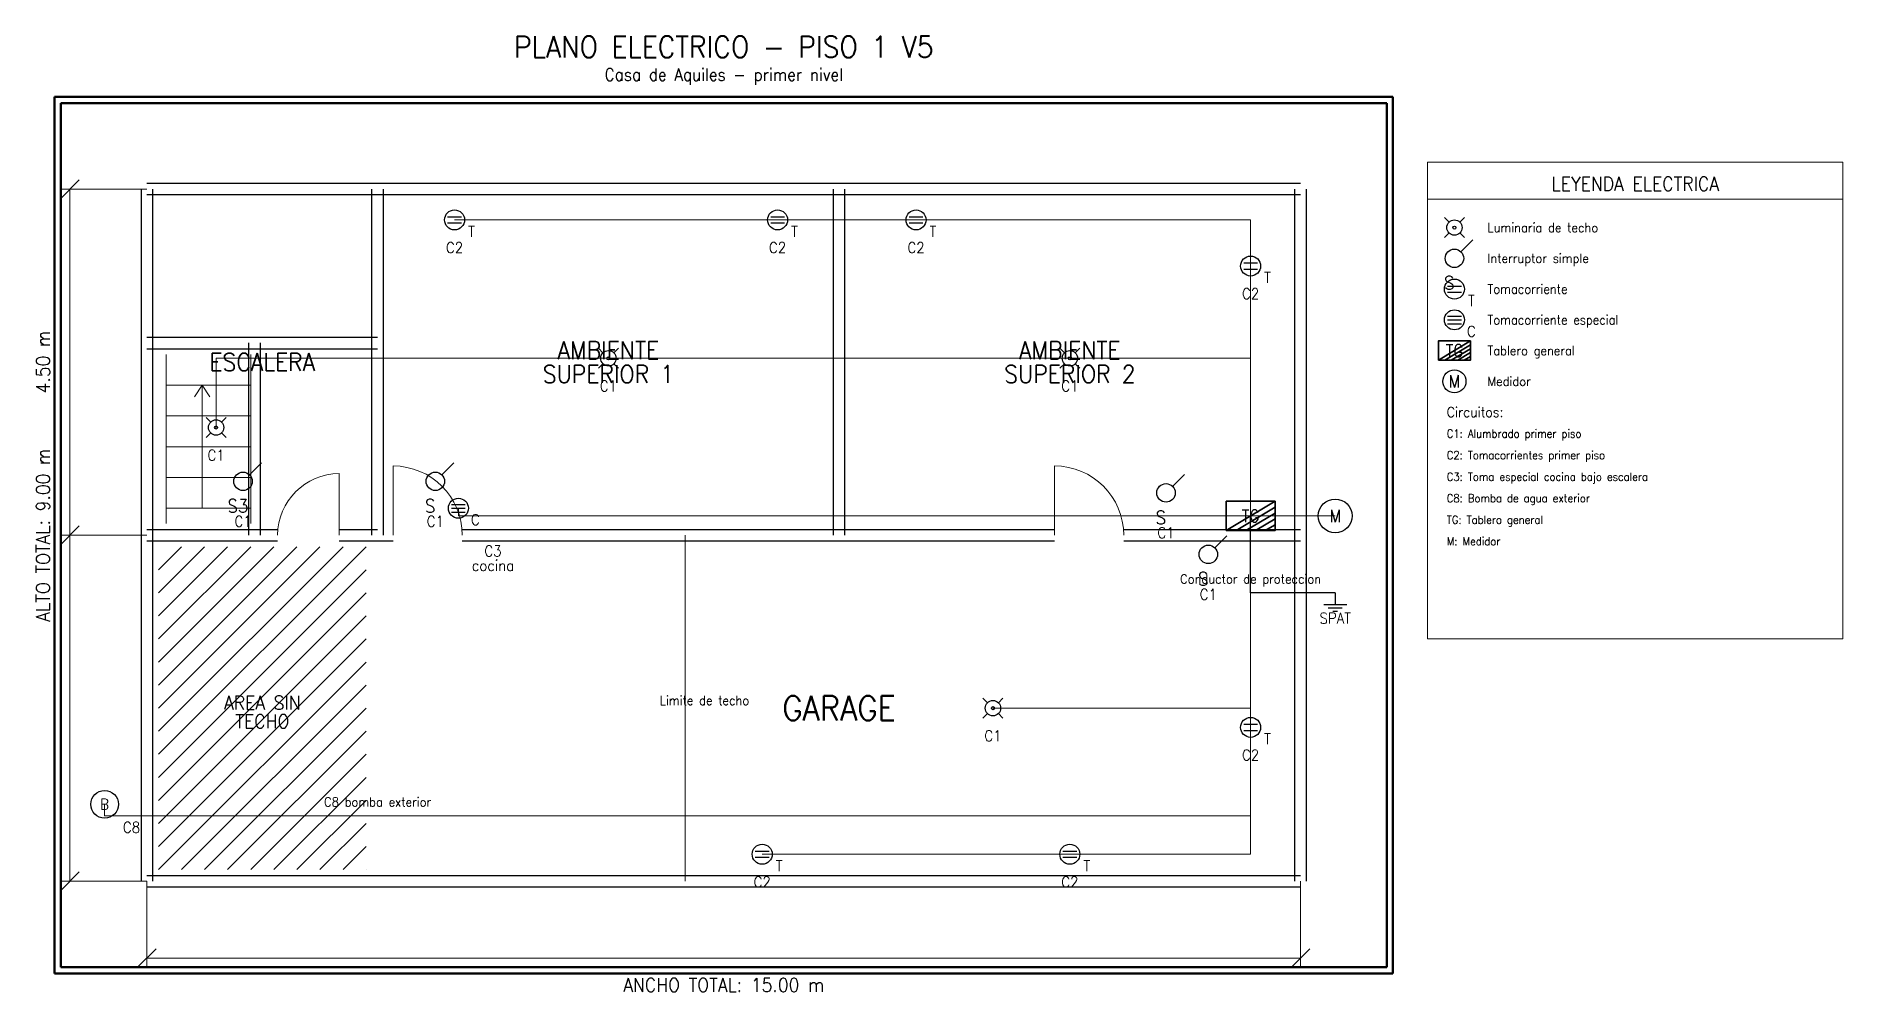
# Model space of a CAD drawing. Header units: metres. Extents: x -1.4 to 22, y -1.4 to 11.
import ezdxf
from ezdxf.enums import TextEntityAlignment as Align

# ---------------------------------------------------------------- set-up
doc = ezdxf.new("R2010")
doc.units = ezdxf.units.M
doc.linetypes.add('DASHED', pattern=[19.05, 12.7, -6.35])
for name, color, linetype, lineweight, true_color in [('ARQ_ANOTACIONES', 8, 'Continuous', 9, 0x555555), ('ARQ_ESCALERAS', 8, 'Continuous', 13, 0x555555), ('ARQ_MUROS', 7, 'Continuous', 30, 0x000000), ('ARQ_PUERTAS', 7, 'Continuous', 18, 0x000000), ('ARQ_TEXTOS', 8, 'Continuous', 13, 0x444444), ('ARQ_TRAMAS', 9, 'Continuous', 9, 0x999999), ('ELEC_CANALIZACION', 4, 'Continuous', 13, 0x009999), ('ELEC_CIRCUITO_C1', 4, 'Continuous', 18, 0xcc8a00), ('ELEC_CIRCUITO_C2', 4, 'Continuous', 18, 0x004c99), ('ELEC_CIRCUITO_C3', 4, 'Continuous', 18, 0x008cba), ('ELEC_CIRCUITO_C8', 4, 'Continuous', 18, 0x008000), ('ELEC_COTAS_REF', 8, 'Continuous', 9, 0x777777), ('ELEC_INTERRUPTORES', 3, 'Continuous', 25, 0x00a651), ('ELEC_LEYENDA', 7, 'Continuous', 18, 0x000000), ('ELEC_LUMINARIAS', 2, 'Continuous', 25, 0xffb000), ('ELEC_MEDIDOR', 6, 'Continuous', 30, 0x8a2be2), ('ELEC_PUESTA_TIERRA', 3, 'Continuous', 25, 0x00a651), ('ELEC_TABLERO', 1, 'Continuous', 35, 0xcc0000), ('ELEC_TEXTOS', 7, 'Continuous', 13, 0x000000), ('ELEC_TOMACORRIENTES', 5, 'Continuous', 25, 0x0066cc)]:
    doc.layers.add(name, color=color, linetype=linetype, lineweight=lineweight, true_color=true_color)
doc.layers.add('MARCO', color=7, linetype='CONTINUOUS', lineweight=50)
doc.styles.get("Standard").update_dxf_attribs({"font": 'STANDARD'})

msp = doc.modelspace()

# ---------------------------------------------------------------- linework, layer by layer
at = {"layer": 'ARQ_ESCALERAS'}
for p, q in [((0.25, 4.65), (0.25, 6.85)), ((1.35, 4.65), (1.35, 6.85)), ((0.25, 6.45), (1.35, 6.45)), ((0.62, 6.3), (0.72, 6.45)), ((0.72, 4.85), (0.72, 6.45)), ((0.82, 6.3), (0.72, 6.45)), ((0.25, 6.05), (1.35, 6.05)), ((0.25, 5.65), (1.35, 5.65)), ((0.25, 5.25), (1.35, 5.25)), ((0.25, 4.85), (1.35, 4.85))]:
    msp.add_line(p, q, dxfattribs=at)
at = {"layer": 'ARQ_MUROS'}
for p, q in [((-0.075, 9), (-0.075, 0)), ((15, 9.075), (0, 9.075)), ((0.075, 9), (0.075, 0)), ((2.925, 4.5), (2.925, 9)), ((3.075, 4.5), (3.075, 9)), ((8.925, 4.5), (8.925, 9)), ((9.075, 4.5), (9.075, 9)), ((14.925, 0), (14.925, 9)), ((15.075, 0), (15.075, 9)), ((15, 8.925), (0, 8.925)), ((0, 7.075), (3, 7.075)), ((0, 6.925), (3, 6.925)), ((1.325, 4.5), (1.325, 7)), ((1.475, 4.5), (1.475, 7)), ((0, 4.575), (1.7, 4.575)), ((2.5, 4.575), (3, 4.575)), ((4.1, 4.575), (11.8, 4.575)), ((12.7, 4.575), (15, 4.575)), ((0, 4.425), (1.7, 4.425)), ((2.5, 4.425), (3.202, 4.425)), ((4.1, 4.425), (11.8, 4.425)), ((12.7, 4.425), (15, 4.425)), ((0, 0.075), (15, 0.075)), ((0, -0.075), (15, -0.075))]:
    msp.add_line(p, q, dxfattribs=at)
at = {"layer": 'ARQ_PUERTAS'}
for p, q in [((2.5, 4.5), (2.5, 5.3)), ((3.2, 4.5), (3.2, 5.4)), ((11.8, 4.5), (11.8, 5.4))]:
    msp.add_line(p, q, dxfattribs=at)
for centre, radius, start, end in [((2.5, 4.5), 0.8, 90, 180), ((3.2, 4.5), 0.9, 0, 90), ((11.8, 4.5), 0.9, 0, 90)]:
    msp.add_arc(centre, radius, start, end, dxfattribs=at)
at = {"layer": 'ARQ_TRAMAS'}
for p, q in [((0.15, 4.05), (0.45, 4.35)), ((0.15, 3.75), (0.75, 4.35)), ((0.15, 3.45), (1.05, 4.35)), ((0.15, 3.15), (1.35, 4.35)), ((0.15, 2.85), (1.65, 4.35)), ((0.15, 2.55), (1.95, 4.35)), ((0.15, 2.25), (2.25, 4.35)), ((0.15, 1.95), (2.55, 4.35)), ((0.15, 1.65), (2.85, 4.35)), ((0.15, 1.35), (2.85, 4.05)), ((0.15, 1.05), (2.85, 3.75)), ((0.15, 0.75), (2.85, 3.45)), ((0.15, 0.45), (2.85, 3.15)), ((0.15, 0.15), (2.85, 2.85)), ((0.45, 0.15), (2.85, 2.55)), ((0.75, 0.15), (2.85, 2.25)), ((1.05, 0.15), (2.85, 1.95)), ((1.35, 0.15), (2.85, 1.65)), ((1.65, 0.15), (2.85, 1.35)), ((1.95, 0.15), (2.85, 1.05)), ((2.25, 0.15), (2.85, 0.75)), ((2.55, 0.15), (2.85, 0.45)), ((2.85, 0.15), (2.85, 0.15))]:
    msp.add_line(p, q, dxfattribs=at)
at = {"layer": 'ELEC_CANALIZACION', "linetype": 'DASHED'}
for points in [[(15.45, 4.75), (14.35, 4.75)], [(7, 0), (7, 4.5)]]:
    msp.add_lwpolyline(points, dxfattribs=at)
at = {"layer": 'ELEC_CIRCUITO_C1', "linetype": 'DASHED'}
for points in [[(14.35, 4.75), (14.35, 6.8), (12, 6.8), (6, 6.8), (0.9, 6.8), (0.9, 5.9)], [(14.35, 4.75), (14.35, 2.25), (11, 2.25)]]:
    msp.add_lwpolyline(points, dxfattribs=at)
at = {"layer": 'ELEC_CIRCUITO_C2', "linetype": 'DASHED'}
for points in [[(14.35, 4.75), (14.35, 8), (14.35, 8.6), (10, 8.6), (8.2, 8.6), (4, 8.6)], [(14.35, 4.75), (14.35, 2), (14.35, 0.35), (12, 0.35), (8, 0.35)]]:
    msp.add_lwpolyline(points, dxfattribs=at)
at = {"layer": 'ELEC_CIRCUITO_C3', "linetype": 'DASHED'}
msp.add_lwpolyline([(14.35, 4.75), (10, 4.75), (8, 4.75), (4.05, 4.75), (4.05, 4.85)], dxfattribs=at)
at = {"layer": 'ELEC_CIRCUITO_C8', "linetype": 'DASHED'}
msp.add_lwpolyline([(14.35, 4.75), (14.35, 0.85), (8, 0.85), (3, 0.85), (-0.55, 0.85), (-0.55, 1)], dxfattribs=at)
at = {"layer": 'ELEC_CIRCUITO_PE', "linetype": 'DASHED'}
msp.add_lwpolyline([(15.45, 3.75), (14.35, 3.75), (14.35, 4.75)], dxfattribs=at)
at = {"layer": 'ELEC_COTAS_REF'}
for p, q in [((-1.12, 8.88), (-0.88, 9.12)), ((-1.12, 8.88), (-0.88, 9.12)), ((0, 9), (-1.1, 9)), ((0, 9), (-1.1, 9)), ((-1, 0), (-1, 9)), ((-1, 4.5), (-1, 9)), ((-1.12, 4.38), (-0.88, 4.62)), ((0, 4.5), (-1.1, 4.5)), ((-1.12, -0.12), (-0.88, 0.12)), ((0, 0), (-1.1, 0)), ((0, 0), (0, -1.1)), ((15, 0), (15, -1.1)), ((-0.12, -1.12), (0.12, -0.88)), ((14.88, -1.12), (15.12, -0.88)), ((0, -1), (15, -1))]:
    msp.add_line(p, q, dxfattribs=at)
at = {"layer": 'ELEC_INTERRUPTORES'}
for p, q in [((17.08, 8.18), (17.24, 8.34)), ((1.33, 5.28), (1.49, 5.44)), ((3.83, 5.28), (3.99, 5.44)), ((13.33, 5.13), (13.49, 5.29)), ((13.88, 4.33), (14.04, 4.49))]:
    msp.add_line(p, q, dxfattribs=at)
for centre in [(17, 8.1), (1.25, 5.2), (3.75, 5.2), (13.25, 5.05), (13.8, 4.25)]:
    msp.add_circle(centre, 0.12, dxfattribs=at)
at = {"layer": 'ELEC_LEYENDA'}
msp.add_line((16.65, 8.87), (22.05, 8.87), dxfattribs=at)
msp.add_lwpolyline([(16.65, 9.35), (22.05, 9.35), (22.05, 3.15), (16.65, 3.15), (16.65, 9.35)], dxfattribs=at)
at = {"layer": 'ELEC_LUMINARIAS'}
for p, q in [((16.93, 8.57), (16.87, 8.63)), ((17.07, 8.57), (17.13, 8.63)), ((16.93, 8.43), (16.87, 8.37)), ((17.07, 8.43), (17.13, 8.37)), ((5.93, 6.87), (5.87, 6.93)), ((6.07, 6.87), (6.13, 6.93)), ((11.93, 6.87), (11.87, 6.93)), ((12.07, 6.87), (12.13, 6.93)), ((5.93, 6.73), (5.87, 6.67)), ((6.07, 6.73), (6.13, 6.67)), ((11.93, 6.73), (11.87, 6.67)), ((12.07, 6.73), (12.13, 6.67)), ((0.83, 5.97), (0.77, 6.03)), ((0.97, 5.97), (1.03, 6.03)), ((0.83, 5.83), (0.77, 5.77)), ((0.97, 5.83), (1.03, 5.77)), ((10.93, 2.32), (10.87, 2.38)), ((11.07, 2.32), (11.13, 2.38)), ((10.93, 2.18), (10.87, 2.12)), ((11.07, 2.18), (11.13, 2.12))]:
    msp.add_line(p, q, dxfattribs=at)
for centre, radius in [((17, 8.5), 0.1), ((17, 8.5), 0.02), ((6, 6.8), 0.1), ((6, 6.8), 0.02), ((12, 6.8), 0.1), ((12, 6.8), 0.02), ((0.9, 5.9), 0.1), ((0.9, 5.9), 0.02), ((11, 2.25), 0.1), ((11, 2.25), 0.02)]:
    msp.add_circle(centre, radius, dxfattribs=at)
at = {"layer": 'ELEC_MEDIDOR'}
for centre, radius in [((17, 6.5), 0.15), ((15.45, 4.75), 0.22)]:
    msp.add_circle(centre, radius, dxfattribs=at)
at = {"layer": 'ELEC_PUESTA_TIERRA'}
for p, q in [((15.3, 3.6), (15.6, 3.6)), ((15.36, 3.555), (15.54, 3.555)), ((15.45, 3.75), (15.45, 3.6)), ((15.42, 3.51), (15.48, 3.51))]:
    msp.add_line(p, q, dxfattribs=at)
at = {"layer": 'ELEC_TABLERO'}
for p, q in [((16.792, 6.775), (17.208, 7.025)), ((16.875, 6.775), (17.208, 6.975)), ((16.958, 6.775), (17.208, 6.925)), ((17.042, 6.775), (17.208, 6.875)), ((17.125, 6.775), (17.208, 6.825)), ((17.208, 6.775), (17.208, 7.025)), ((16.792, 6.775), (17.208, 6.775)), ((14.033, 4.56), (14.667, 4.94)), ((14.667, 4.56), (14.667, 4.94)), ((14.16, 4.56), (14.667, 4.864)), ((14.287, 4.56), (14.667, 4.788)), ((14.413, 4.56), (14.667, 4.712)), ((14.033, 4.56), (14.667, 4.56)), ((14.54, 4.56), (14.667, 4.636))]:
    msp.add_line(p, q, dxfattribs=at)
for points in [[(16.792, 6.775), (17.208, 6.775), (17.208, 7.025), (16.792, 7.025), (16.792, 6.775)], [(14.033, 4.56), (14.667, 4.56), (14.667, 4.94), (14.033, 4.94), (14.033, 4.56)]]:
    msp.add_lwpolyline(points, dxfattribs=at)
at = {"layer": 'ELEC_TOMACORRIENTES'}
for p, q in [((3.91, 8.64), (4.09, 8.64)), ((3.91, 8.56), (4.09, 8.56)), ((8.11, 8.64), (8.29, 8.64)), ((8.11, 8.56), (8.29, 8.56)), ((9.91, 8.64), (10.09, 8.64)), ((9.91, 8.56), (10.09, 8.56)), ((14.26, 8.04), (14.44, 8.04)), ((14.26, 7.96), (14.44, 7.96)), ((16.91, 7.74), (17.09, 7.74)), ((16.91, 7.66), (17.09, 7.66)), ((16.91, 7.35), (17.09, 7.35)), ((16.91, 7.3), (17.09, 7.3)), ((16.91, 7.25), (17.09, 7.25)), ((3.96, 4.9), (4.14, 4.9)), ((3.96, 4.85), (4.14, 4.85)), ((3.96, 4.8), (4.14, 4.8)), ((14.26, 2.04), (14.44, 2.04)), ((14.26, 1.96), (14.44, 1.96)), ((7.91, 0.39), (8.09, 0.39)), ((7.91, 0.31), (8.09, 0.31)), ((11.91, 0.39), (12.09, 0.39)), ((11.91, 0.31), (12.09, 0.31))]:
    msp.add_line(p, q, dxfattribs=at)
for centre, radius in [((4, 8.6), 0.13), ((8.2, 8.6), 0.13), ((10, 8.6), 0.13), ((14.35, 8), 0.13), ((17, 7.7), 0.13), ((17, 7.3), 0.13), ((4.05, 4.85), 0.13), ((14.35, 2), 0.13), ((-0.55, 1), 0.18), ((8, 0.35), 0.13), ((12, 0.35), 0.13)]:
    msp.add_circle(centre, radius, dxfattribs=at)
at = {"layer": 'MARCO'}
for p, q in [((16.2, 10.2), (-1.2, 10.2)), ((-1.2, 10.2), (-1.2, -1.2)), ((16.12, 10.12), (-1.12, 10.12)), ((-1.12, 10.12), (-1.12, -1.12)), ((16.12, -1.12), (16.12, 10.12)), ((16.2, -1.2), (16.2, 10.2)), ((-1.12, -1.12), (16.12, -1.12)), ((-1.2, -1.2), (16.2, -1.2))]:
    msp.add_line(p, q, dxfattribs=at)

# ---------------------------------------------------------------- texts
at = {"layer": 'ARQ_ANOTACIONES'}
for s, p in [('AREA SIN', (1.5, 2.321)), ('TECHO', (1.5, 2.079))]:
    msp.add_text(s, height=0.18, dxfattribs=at).set_placement(p, align=Align.MIDDLE_CENTER)
at = {"layer": 'ARQ_TEXTOS'}
for s, height, p in [('ESCALERA', 0.23, (1.5, 6.75)), ('AMBIENTE', 0.23, (6, 6.905)), ('AMBIENTE', 0.23, (12, 6.905)), ('SUPERIOR 1', 0.23, (6, 6.595)), ('SUPERIOR 2', 0.23, (12, 6.595)), ('GARAGE', 0.32, (9, 2.25))]:
    msp.add_text(s, height=height, dxfattribs=at).set_placement(p, align=Align.MIDDLE_CENTER)
at = {"layer": 'ELEC_COTAS_REF'}
for s, p in [('4.50 m', (-1.35, 6.75)), ('ALTO TOTAL: 9.00 m', (-1.35, 4.5))]:
    msp.add_text(s, height=0.18, rotation=90, dxfattribs=at).set_placement(p, align=Align.MIDDLE_CENTER)
msp.add_text('ANCHO TOTAL: 15.00 m', height=0.18, dxfattribs=at).set_placement((7.5, -1.35), align=Align.MIDDLE_CENTER)
at = {"layer": 'ELEC_INTERRUPTORES'}
for s, height, p in [('S', 0.173, (16.933, 7.78)), ('S3', 0.1733, (1.183, 4.88)), ('S', 0.173, (3.683, 4.88)), ('S', 0.173, (13.183, 4.73)), ('S', 0.173, (13.733, 3.93))]:
    msp.add_text(s, height=height, dxfattribs=at).set_placement(p, align=Align.MIDDLE_CENTER)
at = {"layer": 'ELEC_TEXTOS'}
for s, height, p in [('PLANO ELECTRICO - PISO 1 V5', 0.28, (7.5, 10.85)), ('Casa de Aquiles - primer nivel', 0.16, (7.5, 10.49)), ('LEYENDA ELECTRICA', 0.18, (19.35, 9.07)), ('C2', 0.14, (4, 8.24)), ('C2', 0.14, (8.2, 8.24)), ('C2', 0.14, (10, 8.24)), ('C2', 0.14, (14.35, 7.64)), ('TG', 0.16, (17, 6.9)), ('M', 0.16, (17, 6.5)), ('C1', 0.14, (6, 6.44)), ('C1', 0.14, (12, 6.44)), ('C1', 0.14, (0.9, 5.54)), ('C1', 0.14, (1.25, 4.68)), ('C1', 0.14, (3.75, 4.68)), ('TG', 0.16, (14.35, 4.75)), ('M', 0.16, (15.45, 4.75)), ('C1', 0.14, (13.25, 4.53)), ('C3', 0.14, (4.5, 4.294)), ('cocina', 0.14, (4.5, 4.105)), ('Conductor de proteccion', 0.12, (14.35, 3.93)), ('C1', 0.14, (13.8, 3.73)), ('SPAT', 0.14, (15.45, 3.42)), ('Limite de techo', 0.12, (7.25, 2.35)), ('C1', 0.14, (11, 1.89)), ('C2', 0.14, (14.35, 1.64)), ('B', 0.14, (-0.55, 1)), ('C8 bomba exterior', 0.12, (3, 1.03)), ('C8', 0.14, (-0.2, 0.7)), ('C2', 0.14, (8, -0.01)), ('C2', 0.14, (12, -0.01))]:
    msp.add_text(s, height=height, dxfattribs=at).set_placement(p, align=Align.MIDDLE_CENTER)
for s, height, p in [('Luminaria de techo', 0.12, (17.43, 8.5)), ('Interruptor simple', 0.12, (17.43, 8.1)), ('Tomacorriente', 0.12, (17.43, 7.7)), ('Tomacorriente especial', 0.12, (17.43, 7.3)), ('Tablero general', 0.12, (17.43, 6.9)), ('Medidor', 0.12, (17.43, 6.5)), ('Circuitos:', 0.13, (16.9, 6.1)), ('C1: Alumbrado primer piso', 0.105, (16.9, 5.82)), ('C2: Tomacorrientes primer piso', 0.105, (16.9, 5.54)), ('C3: Toma especial cocina bajo escalera', 0.105, (16.9, 5.26)), ('C8: Bomba de agua exterior', 0.105, (16.9, 4.98)), ('TG: Tablero general', 0.105, (16.9, 4.7)), ('M: Medidor', 0.105, (16.9, 4.42))]:
    msp.add_text(s, height=height, dxfattribs=at).set_placement(p, align=Align.MIDDLE_LEFT)
at = {"layer": 'ELEC_TOMACORRIENTES'}
for s, p in [('T', (4.22, 8.45)), ('T', (8.42, 8.45)), ('T', (10.22, 8.45)), ('T', (14.57, 7.85)), ('T', (17.22, 7.55)), ('C', (17.22, 7.15)), ('C', (4.27, 4.7)), ('T', (14.57, 1.85)), ('T', (8.22, 0.2)), ('T', (12.22, 0.2))]:
    msp.add_text(s, height=0.14, dxfattribs=at).set_placement(p, align=Align.MIDDLE_CENTER)

doc.saveas('drawing.dxf')
